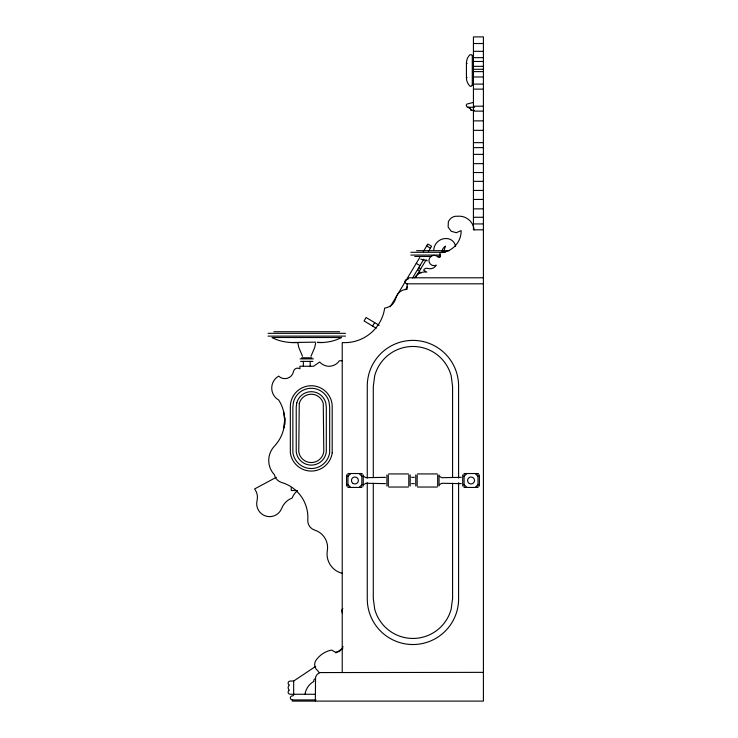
<?xml version="1.0" encoding="UTF-8"?>
<svg xmlns="http://www.w3.org/2000/svg" width="738" height="738" viewBox="0 0 738 738"><rect width="100%" height="100%" fill="white"/><g stroke="black" fill="none" stroke-linecap="round" stroke-linejoin="round"><path stroke-width="1.11" d="M283.881 427.957L284.647 419.682L283.576 411.435M315.606 343.235L314.72 347.478L310.984 356.288M294.065 694.264L293.161 695.666L291.316 696.155A2.03 2.03 0 0 0 292.331 699.938L292.331 701.1L483.408 701.1L483.408 36.9L473.436 36.9L473.436 229.822L483.408 229.822M472.283 85.11L470.89 86.494L469.903 86.088A11.845 11.845 0 0 1 466.434 77.711L466.434 63.136A11.845 11.845 0 0 1 469.903 54.76L471.877 54.76L472.283 55.747L472.283 85.11L473.436 85.11M342.81 608.444L341.768 610.252L342.377 613.324M372.598 326.067L374.655 322.635M390.199 306.824L419.784 257.47M423.243 251.704L427.846 244.029L431.573 246.261L428.437 251.51M405.559 289.674L407.588 286.279M412.551 278.005L423.833 259.176M415.568 277.479L426.186 259.767M418.317 273.752L419.498 271.778L421.158 272.968M347.949 476.314L350.734 473.528M359.083 487.44L361.86 484.654M363.622 484.654L366.03 483.27L385.504 483.639M439.433 484.654L441.841 483.27L461.315 483.639M464.091 476.314L466.877 473.528M475.226 487.44L478.003 484.654M315.338 694.264L290.182 694.264A2.085 2.085 0 0 1 289.379 690.251L288.909 689.689A4.64 4.64 0 0 1 288.097 687.65A4.64 4.64 0 0 1 288.909 685.62L289.379 685.058A2.085 2.085 0 0 1 290.182 681.045L293.659 681.045L315.726 666.331M335.864 652.89L342.893 648.204M276.252 477.32L254.592 488.953A13.828 13.828 0 0 1 257.055 500.641A12.943 12.943 0 0 0 265.717 516.046A12.943 12.943 0 0 0 281.667 508.436A18.432 18.432 0 0 1 292.22 497.975A15.959 15.959 0 0 1 297.359 490.835M388.695 473.934L408.4 473.934M417.56 473.934L437.265 473.934M408.4 487.034L388.695 487.034M437.265 487.034L417.56 487.034M385.504 477.329L366.03 477.698L363.622 476.314M414.369 477.329L411.592 477.329M411.592 483.639L414.369 483.639M461.315 477.329L441.841 477.698L439.433 476.314M473.436 102.407L466.794 104.104L466.25 105.414L466.794 106.724L470.106 108.283L471.121 110.285L474.469 110.285M317.774 342.533C325.965 342.866 334.24 341.353 341.528 337.515L271.981 337.515C280.237 341.98 289.73 342.967 298.964 342.533M291.178 342.533L315.679 342.146M473.436 43.514L483.408 43.514M473.436 51.319L483.408 51.319M472.283 55.747L473.436 55.747M473.436 57.675L483.408 57.675M473.436 61.466L483.408 61.466M473.436 66.337L483.408 66.337M473.436 69.298L483.408 69.298M473.436 71.614L483.408 71.614M473.436 76.973L483.408 76.973M473.436 84.104L483.408 84.104M473.436 89.132L483.408 89.132M473.436 106.207L483.408 106.207M474.663 107.268L468.104 107.268A3.616 3.616 0 0 1 471.121 110.285M473.436 111.124L483.408 111.124M473.436 120.866L483.408 120.866M473.436 130.34L483.408 130.34M473.436 142.646L483.408 142.646M473.436 147.637L483.408 147.637M473.436 154.362L483.408 154.362M473.436 163.651L483.408 163.651M473.436 172.544L483.408 172.544M473.436 181.345L483.408 181.345M473.436 190.441L483.408 190.441M473.436 199.454L483.408 199.454M473.436 208.863L483.408 208.863M473.436 217.267L483.408 217.267M473.436 223.937L483.408 223.937M416.629 250.68L449.543 250.68M410.835 252.304L445.097 252.304M410.835 255.08L440.549 255.08M414.774 256.473L431.13 256.473M437.403 256.473L440.549 256.473M483.408 277.792L408.824 277.792L408.271 278.946L405.522 280.053L404.876 281.612L405.522 283.171L407.081 283.816L483.408 283.816M273.835 331.722L339.674 331.722M268.042 333.336L345.467 333.336M268.042 336.122L345.467 336.122M301.602 357.801L311.916 357.801M300.098 358.88L313.419 358.88M342.229 360.753L339.379 360.753A12.435 12.435 0 0 1 319.674 362.007L313.595 366.26L299.914 366.26L299.914 368.806A4.179 4.179 0 0 0 293.503 371.5A8.819 8.819 0 0 1 278.678 376.131A13.727 13.727 0 0 0 278.678 400.005A37.656 37.656 0 0 1 274.398 446.195A20.784 20.784 0 0 0 274.398 474.709A10.406 10.406 0 0 0 281.667 482.514A36.346 36.346 0 0 1 307.774 519.976A9.898 9.898 0 0 0 314.702 530.124A18.321 18.321 0 0 1 327.321 550.668A19.917 19.917 0 0 0 342.229 573.334M300.55 361.389L312.958 361.389M297.229 490.512L291.261 490.512L291.261 487.458M483.408 672.355L320.144 672.576L317.239 674.255L315.56 677.161L315.338 701.1M292.331 699.938L316.012 699.938M317.358 342.248L322.34 342.533M420.881 259.149L427.33 260.837M426.684 245.957L430.42 248.199M416.241 263.383L419.977 265.615M418.723 267.709L420.715 268.9M417.56 269.656L419.544 270.846M379.12 325.301L366.122 317.515L364.065 320.956L376.168 328.207M475.226 473.528L478.003 476.314M464.091 484.654L466.877 487.44M359.083 473.528L361.86 476.314M347.949 484.654L350.734 487.44M319.111 672.539L317.681 670.658A7.518 7.518 0 0 1 315.938 660.372A24.695 24.695 0 0 1 331.63 650.058L335.227 652.171L339.351 651.562L342.183 648.499A20.074 20.074 0 0 0 342.967 646.359M302.525 356.288L298.798 347.478L297.903 343.235M479.396 474.921L479.396 486.047M462.708 474.921L462.708 486.047M458.602 478.076L458.602 386.048A45.673 45.673 0 0 0 412.939 340.384A45.673 45.673 0 0 0 367.266 386.048L367.266 478.076M458.602 482.68L458.602 598.869A45.673 45.673 0 0 1 412.939 644.532A45.673 45.673 0 0 1 367.266 598.869L367.266 482.68M452.579 477.477L452.579 386.444L451.176 375.808A39.594 39.594 0 0 0 374.692 375.808L373.29 386.444L373.29 477.477M452.579 483.242L452.579 598.472L451.176 609.108A39.594 39.594 0 0 1 374.692 609.108L373.29 598.472L373.29 483.242M439.055 474.921L439.055 486.047M437.671 474.921L437.671 486.047M417.154 474.921L417.154 486.047M415.762 474.921L415.762 486.047M410.199 474.921L410.199 486.047M408.806 474.921L408.806 486.047M407.081 283.816L407.081 289.333A11.633 11.633 0 0 0 395.78 298.207A13.026 13.026 0 0 1 384.683 308.06A40.415 40.415 0 0 1 342.229 342.57L342.229 672.355M388.289 474.921L388.289 486.047M386.896 474.921L386.896 486.047M363.253 474.921L363.253 486.047M346.565 474.921L346.565 486.047M310.172 361.389L310.172 366.26M303.336 361.389L303.336 366.26M293.659 681.045L293.659 694.264M284.886 417.514L284.886 424.507M305.006 694.264A17.509 17.509 0 0 1 313.964 681.386A1.863 1.863 0 0 1 314.729 678.951M466.434 63.136A2.555 2.555 0 0 1 467.126 63.505M474.137 229.822A15.111 15.111 0 0 0 457.689 216.234A8.93 8.93 0 0 0 448.344 221.834L448.151 227.092L451.259 231.326L456.342 232.701L461.167 230.616A21.817 21.817 0 0 1 439.986 252.691L439.986 257.331L438.363 257.331A5.277 5.277 0 0 0 428.972 259.896A5.129 5.129 0 0 0 436.324 265.154A7.435 7.435 0 0 1 427.643 268.42A3.293 3.293 0 0 0 423.621 270.2L426.795 272.128A11.771 11.771 0 0 0 414.664 277.792M467.126 77.342A2.555 2.555 0 0 1 466.434 77.711M433.76 249.951A12.195 12.195 0 0 1 448.123 238.706A9.207 9.207 0 0 1 455.577 246.437M444.156 251.086A4.557 4.557 0 0 1 444.211 250.339A12.924 12.924 0 0 1 445.623 246.169A6.725 6.725 0 0 0 442.034 251.621M293.521 401.906L292.866 406.832L292.866 452.523A18.579 18.579 0 0 0 329.665 452.523L329.674 406.832L329.028 401.906A18.376 18.376 0 0 0 293.521 401.906M296.796 402.782L296.233 407.053L296.233 452.08L297.146 455.521A15.203 15.203 0 0 0 325.403 455.521L326.307 452.08L326.307 407.053L325.744 402.782A14.991 14.991 0 0 0 296.796 402.782M299.259 403.446L298.761 451.757L299.508 454.58A12.657 12.657 0 0 0 323.032 454.58L323.779 451.757L323.281 403.446A12.435 12.435 0 0 0 299.259 403.446M361.86 473.528L347.949 473.528L347.949 487.44L361.86 487.44L361.86 473.528M478.003 473.528L464.091 473.528L464.091 487.44L478.003 487.44L478.003 473.528M332.201 452.855L332.201 406.666A20.932 20.932 0 0 0 311.27 385.734A20.932 20.932 0 0 0 290.338 406.666L290.338 452.855A21.134 21.134 0 0 0 332.201 452.855M353.17 483.491A3.478 3.478 0 0 0 358.382 480.484A3.478 3.478 0 0 0 353.17 477.477A3.478 3.478 0 0 0 353.17 483.491M469.313 483.491A3.478 3.478 0 0 0 474.525 480.484A3.478 3.478 0 0 0 469.313 477.477A3.478 3.478 0 0 0 469.313 483.491"/></g></svg>
